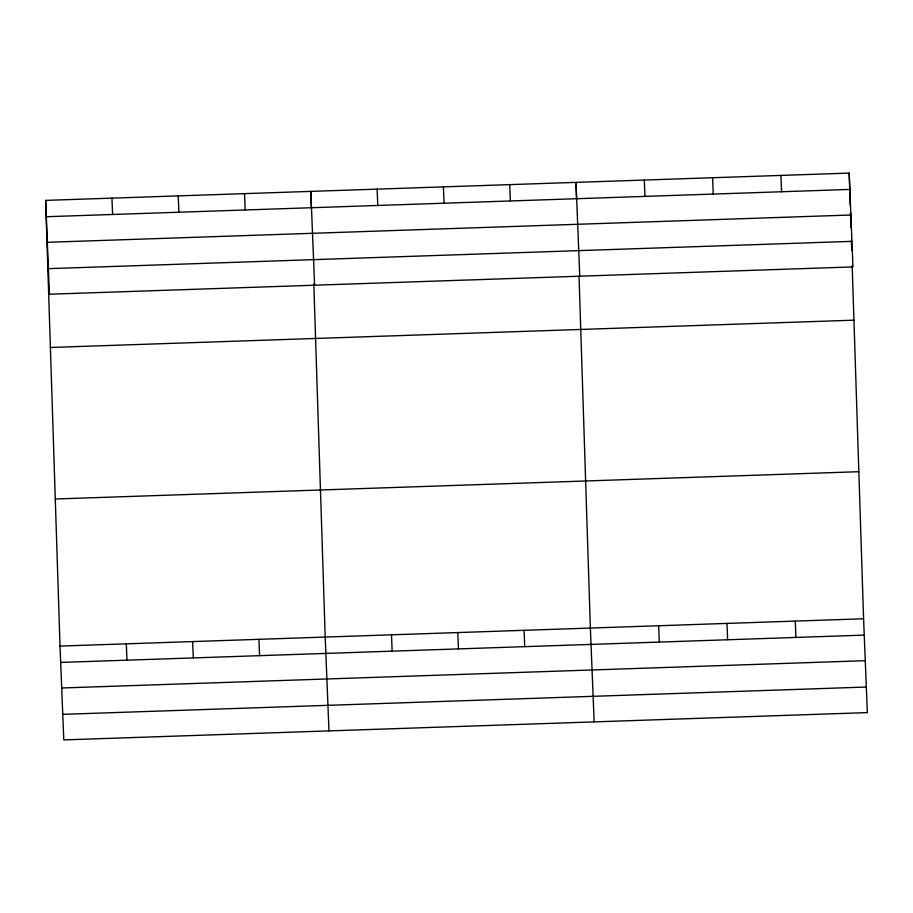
<?xml version="1.0" encoding="UTF-8"?>
<svg xmlns="http://www.w3.org/2000/svg" width="913" height="913" viewBox="0 0 913 913"><rect width="100%" height="100%" fill="white"/><g stroke="black" fill="none" stroke-linecap="round" stroke-linejoin="round"><path stroke-width="1.37" d="M45.65 200.392L849.204 173.093L852.97 266.916L49.416 294.226L45.65 200.392L60.03 646.084L63.796 739.907L867.35 712.608L863.584 618.774L852.183 265.535M46.312 216.735L849.866 189.425M47.339 242.31L850.893 215M48.389 268.662L851.943 241.352M50.398 347.476L853.952 320.166M55.282 499L858.836 471.701M60.03 646.084L863.584 618.774M60.68 662.427L864.234 635.117M61.707 687.991L865.262 660.681M62.769 714.343L866.323 687.033M780.9 175.41L781.562 191.753M795.28 621.091L795.931 637.434M712.596 177.727L713.258 194.07M726.976 623.419L727.638 639.751M644.304 180.055L644.955 196.398M658.672 625.736L659.334 642.079M579.766 276.205L576 182.372L576.537 199.182M594.146 721.886L590.369 628.053L579.025 276.217M509.705 184.631L510.356 200.963M524.073 630.312L524.735 646.655M443.41 186.88L444.072 203.222M457.79 632.561L458.44 648.903M377.115 189.128L377.777 205.471M391.494 634.82L392.145 651.152M314.597 285.221L310.819 191.388L311.367 208.198M328.965 730.902L325.199 637.069L313.81 283.829M244.536 193.636L245.186 209.979M258.904 639.317L259.566 655.66M178.24 195.896L178.891 212.238M192.609 641.577L193.271 657.919M111.945 198.144L112.596 214.487M126.314 643.825L126.975 660.167M849.204 173.093L850.243 205.299M850.471 212.307L850.973 227.714M851.373 240.324L851.692 250.128"/></g></svg>
